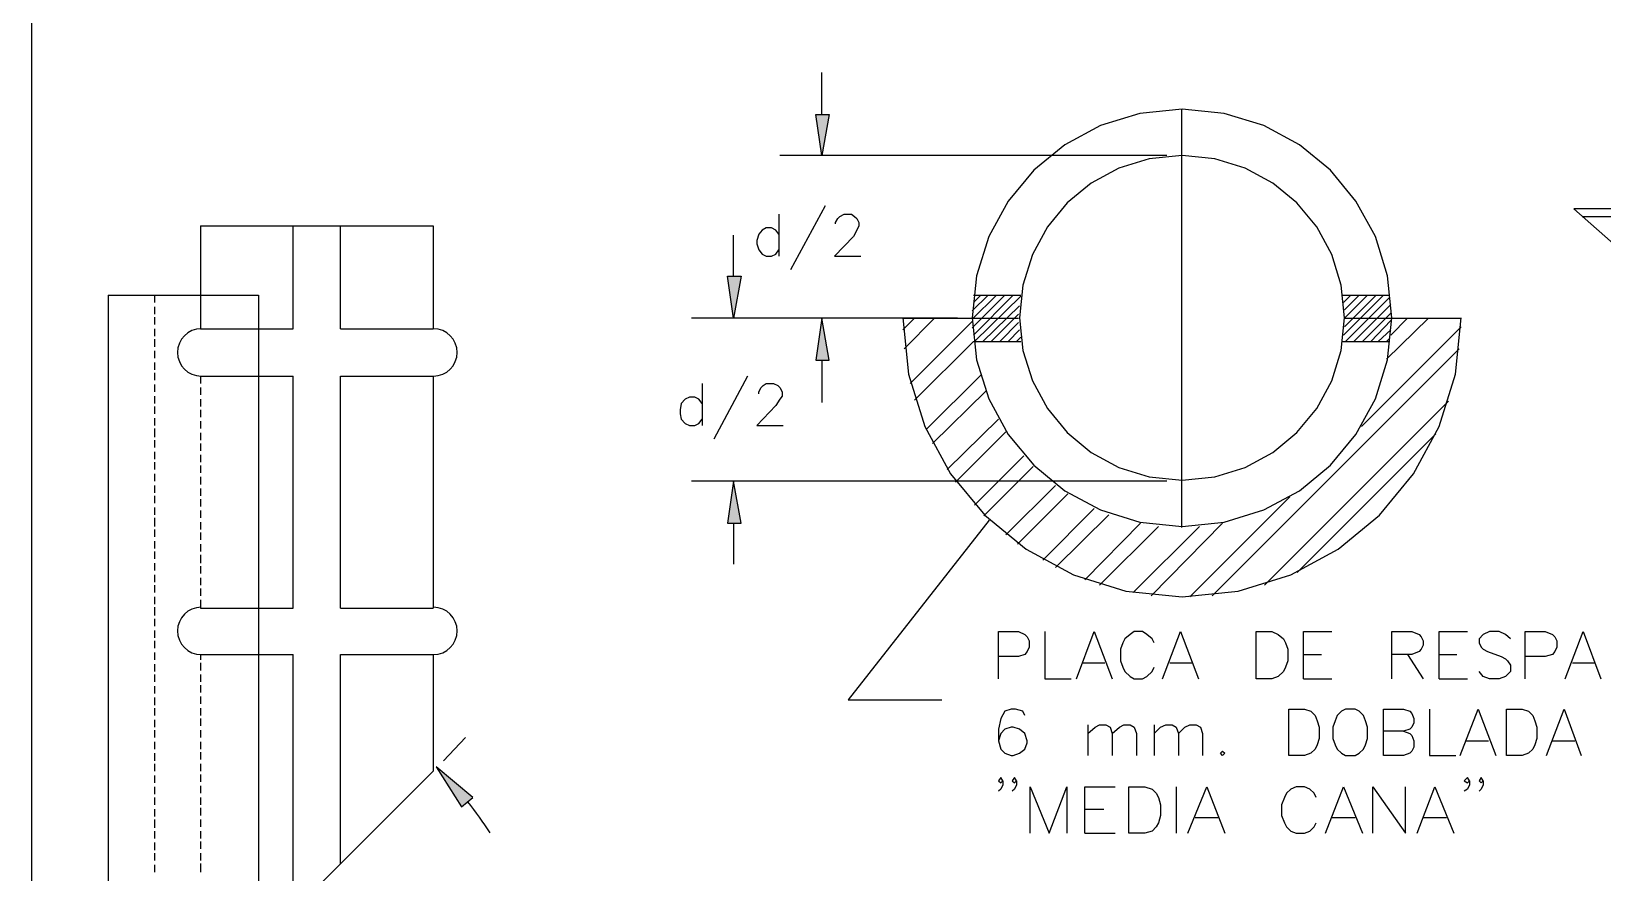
# Model space of a CAD drawing. Header units: metres. Extents: x 2.9 to 42.8, y 1.7 to 28.7.
# Drawn here: x 26.321 to 28.957, y 19.407 to 20.819 of the extents above; entities that cross this region are included whole.
import ezdxf

# ---------------------------------------------------------------- set-up
doc = ezdxf.new("R2010")
doc.units = ezdxf.units.M
doc.layers.add('NEGRO', color=7, linetype='Continuous')
doc.layers.add('RELLENO_NEGRO', color=7, linetype='Continuous')

msp = doc.modelspace()

# ---------------------------------------------------------------- hatches: boundary and pattern name
at = {"layer": 'RELLENO_NEGRO'}
h = msp.add_hatch(color=256, dxfattribs=at)
h.dxf.hatch_style = 1
h.paths.add_polyline_path([(27.6595, 20.6798), (27.6472, 20.611), (27.6366, 20.6798), (27.6595, 20.6798)])
h = msp.add_hatch(color=256, dxfattribs=at)
h.dxf.hatch_style = 1
h.paths.add_polyline_path([(27.5114, 20.4082), (27.499, 20.3376), (27.4884, 20.4082), (27.5114, 20.4082)])
h = msp.add_hatch(color=256, dxfattribs=at)
h.dxf.hatch_style = 1
h.paths.add_polyline_path([(27.6595, 20.2671), (27.6472, 20.3376), (27.6366, 20.2671), (27.6595, 20.2671)])
h = msp.add_hatch(color=256, dxfattribs=at)
h.dxf.hatch_style = 1
h.paths.add_polyline_path([(27.5114, 19.9937), (27.499, 20.0642), (27.4884, 19.9937), (27.5114, 19.9937)])
h = msp.add_hatch(color=256, dxfattribs=at)
h.dxf.hatch_style = 1
h.paths.add_polyline_path([(27.0422, 19.5174), (27.0616, 19.5333), (26.9998, 19.5845), (27.0422, 19.5174)])

# ---------------------------------------------------------------- linework, layer by layer
at = {"layer": 'NEGRO', "lineweight": -3}
for points in [[(26.3208, 23.3645), (26.3208, 17.9035)], [(27.6472, 20.6798), (27.6472, 20.7504)], [(28.2504, 20.6887), (28.2504, 19.9866)], [(28.2258, 20.611), (27.5766, 20.611)], [(27.5749, 20.5123), (27.5749, 20.4417)], [(27.6525, 20.5264), (27.5943, 20.4188)], [(27.6701, 20.4964), (27.6701, 20.4982), (27.6737, 20.5052), (27.6772, 20.5087), (27.6842, 20.5123), (27.6966, 20.5123), (27.7019, 20.5087), (27.7054, 20.5052), (27.7089, 20.4982), (27.7089, 20.4929), (27.7054, 20.4858), (27.7001, 20.4752), (27.6684, 20.4417), (27.7125, 20.4417)], [(29.0266, 20.5211), (28.9084, 20.5211)], [(29.8327, 19.7062), (28.9084, 20.5211)], [(28.9225, 20.5087), (29.0407, 20.5087)], [(26.6047, 20.4929), (26.9946, 20.4929)], [(26.6047, 20.4929), (26.6047, 20.32)], [(26.76, 20.32), (26.76, 20.4929)], [(26.8393, 20.32), (26.8393, 20.4929)], [(26.9946, 20.4929), (26.9946, 20.32)], [(27.5749, 20.4787), (27.5696, 20.4858), (27.5625, 20.4893), (27.5537, 20.4893), (27.5467, 20.4858), (27.5414, 20.4787), (27.5378, 20.4682), (27.5378, 20.4629), (27.5414, 20.4523), (27.5467, 20.4452), (27.5537, 20.4417), (27.5625, 20.4417), (27.5696, 20.4452), (27.5749, 20.4523)], [(27.499, 20.4082), (27.499, 20.477)], [(26.4495, 20.3764), (26.4495, 18.6214)], [(26.4495, 20.3764), (26.7018, 20.3764)], [(26.5271, 20.3764), (26.5271, 20.3641)], [(26.5271, 20.357), (26.5271, 20.3447)], [(26.7018, 20.3764), (26.7018, 18.6214)], [(27.8994, 20.3218), (27.9541, 20.3764)], [(27.8994, 20.35), (27.9259, 20.3764)], [(27.8994, 20.3359), (27.94, 20.3764)], [(27.9012, 20.3094), (27.9682, 20.3764)], [(27.9012, 20.3641), (27.9135, 20.3764)], [(27.9012, 20.3764), (27.9806, 20.3764)], [(27.903, 20.2988), (27.9806, 20.3747)], [(27.9171, 20.2988), (27.9788, 20.3588)], [(28.5203, 20.3764), (28.5997, 20.3764)], [(28.5221, 20.3641), (28.5344, 20.3764)], [(28.5221, 20.3094), (28.5891, 20.3764)], [(28.5238, 20.3376), (28.5627, 20.3764)], [(28.5238, 20.3518), (28.5485, 20.3764)], [(28.5238, 20.3235), (28.5768, 20.3764)], [(28.5256, 20.2988), (28.5997, 20.3729)], [(28.5397, 20.2988), (28.6015, 20.3606)], [(26.5271, 20.3394), (26.5271, 20.3271)], [(27.8747, 20.3376), (27.4285, 20.3376)], [(27.8747, 20.3376), (27.5766, 20.3376)], [(27.783, 20.3385), (27.7925, 20.2441), (27.8198, 20.1562), (27.863, 20.0767), (27.9202, 20.0074), (27.9895, 19.9502), (28.069, 19.907), (28.1569, 19.8797), (28.2513, 19.8702), (28.3457, 19.8797), (28.4336, 19.907), (28.5132, 19.9502), (28.5825, 20.0074), (28.6397, 20.0767), (28.6828, 20.1562), (28.7101, 20.2441), (28.7196, 20.3385)], [(27.783, 20.3182), (27.8024, 20.3376)], [(27.783, 20.3376), (27.8994, 20.3376)], [(27.7848, 20.2865), (27.8359, 20.3376)], [(27.7954, 20.2283), (27.8994, 20.3323)], [(27.8994, 20.3376), (27.977, 20.3376)], [(27.9312, 20.2988), (27.977, 20.3447)], [(27.9453, 20.2988), (27.977, 20.3306)], [(28.5238, 20.3376), (28.6015, 20.3376)], [(28.5538, 20.2988), (28.6015, 20.3465)], [(28.5679, 20.2988), (28.6015, 20.3341)], [(28.5944, 20.2688), (28.665, 20.3376)], [(28.6015, 20.3094), (28.6297, 20.3376)], [(28.6015, 20.3376), (28.7196, 20.3376)], [(26.5271, 20.32), (26.5271, 20.3077)], [(26.5271, 20.3024), (26.5271, 20.29)], [(26.6056, 20.32), (26.5976, 20.3192), (26.5902, 20.3169), (26.5834, 20.3132), (26.5776, 20.3084), (26.5727, 20.3025), (26.569, 20.2958), (26.5667, 20.2883), (26.5659, 20.2803), (26.5667, 20.2723), (26.569, 20.2649), (26.5727, 20.2581), (26.5776, 20.2522), (26.5834, 20.2474), (26.5902, 20.2437), (26.5976, 20.2414), (26.6056, 20.2406)], [(26.6047, 20.32), (26.76, 20.32)], [(26.8393, 20.32), (26.9946, 20.32)], [(26.9954, 20.2406), (27.0034, 20.2414), (27.0109, 20.2437), (27.0176, 20.2474), (27.0235, 20.2522), (27.0283, 20.2581), (27.032, 20.2649), (27.0343, 20.2723), (27.0351, 20.2803), (27.0343, 20.2883), (27.032, 20.2958), (27.0283, 20.3025), (27.0235, 20.3084), (27.0176, 20.3132), (27.0109, 20.3169), (27.0034, 20.3192), (26.9954, 20.32)], [(27.8024, 20.2001), (27.9012, 20.2988)], [(27.9012, 20.2988), (27.9806, 20.2988)], [(27.9594, 20.2988), (27.9788, 20.3182)], [(27.9735, 20.2988), (27.9806, 20.3059)], [(28.5203, 20.2988), (28.5997, 20.2988)], [(28.5521, 20.156), (28.7196, 20.3235)], [(28.5803, 20.2988), (28.6015, 20.3182)], [(28.5944, 20.2988), (28.5997, 20.3041)], [(26.5271, 20.283), (26.5271, 20.2706)], [(28.3016, 19.872), (28.7161, 20.2865)], [(26.5271, 20.2636), (26.5271, 20.2512)], [(26.5271, 20.2459), (26.5271, 20.2336)], [(27.6472, 20.2671), (27.6472, 20.1965)], [(26.5271, 20.2265), (26.5271, 20.2142)], [(26.6047, 20.2406), (26.76, 20.2406)], [(26.6047, 20.2406), (26.6047, 20.2283)], [(26.6047, 20.2212), (26.6047, 20.2089)], [(26.76, 19.8508), (26.76, 20.2406)], [(26.8393, 19.8508), (26.8393, 20.2406)], [(26.8393, 20.2406), (26.9946, 20.2406)], [(26.9946, 20.2406), (26.9946, 19.8508)], [(27.4461, 20.2283), (27.4461, 20.1577)], [(27.522, 20.2406), (27.4655, 20.1348)], [(27.5414, 20.2106), (27.5414, 20.2142), (27.5449, 20.2212), (27.5484, 20.2247), (27.5537, 20.2283), (27.5661, 20.2283), (27.5731, 20.2247), (27.5766, 20.2212), (27.5802, 20.2142), (27.5802, 20.2071), (27.5766, 20.2018), (27.5696, 20.1912), (27.5378, 20.1577), (27.5819, 20.1577)], [(27.8218, 20.1507), (27.9135, 20.2424)], [(26.5271, 20.2071), (26.5271, 20.1948)], [(26.6047, 20.2018), (26.6047, 20.1895)], [(27.4461, 20.1948), (27.4408, 20.2018), (27.4338, 20.2053), (27.4249, 20.2053), (27.4179, 20.2018), (27.4108, 20.1948), (27.4091, 20.1842), (27.4091, 20.1771), (27.4108, 20.1683), (27.4179, 20.1612), (27.4249, 20.1577), (27.4338, 20.1577), (27.4408, 20.1612), (27.4461, 20.1683)], [(27.8324, 20.1277), (27.9224, 20.2159)], [(28.3898, 19.8896), (28.6985, 20.1983)], [(26.5271, 20.1895), (26.5271, 20.1771)], [(26.5271, 20.1701), (26.5271, 20.1577)], [(26.6047, 20.1842), (26.6047, 20.1718)], [(27.8571, 20.0836), (27.9435, 20.1683)], [(26.5271, 20.1524), (26.5271, 20.1383)], [(26.6047, 20.1648), (26.6047, 20.1524)], [(26.6047, 20.1454), (26.6047, 20.133)], [(27.8712, 20.0625), (27.9559, 20.1471)], [(28.4445, 19.9108), (28.6773, 20.1436)], [(26.5271, 20.133), (26.5271, 20.1207)], [(26.5271, 20.1136), (26.5271, 20.1013)], [(26.6047, 20.1277), (26.6047, 20.1154)], [(26.5271, 20.096), (26.5271, 20.0836)], [(26.6047, 20.1083), (26.6047, 20.096)], [(26.6047, 20.0907), (26.6047, 20.0783)], [(27.903, 20.0237), (27.9859, 20.1066)], [(27.9188, 20.006), (28.0017, 20.0889)], [(26.5271, 20.0766), (26.5271, 20.0642)], [(26.6047, 20.0713), (26.6047, 20.0589)], [(28.2258, 20.0642), (27.4285, 20.0642)], [(26.5271, 20.0572), (26.5271, 20.0448)], [(26.5271, 20.0395), (26.5271, 20.0272)], [(26.6047, 20.0519), (26.6047, 20.0395)], [(26.6047, 20.0343), (26.6047, 20.0219)], [(27.9559, 19.9743), (28.0388, 20.0572)], [(27.9753, 19.9584), (28.0599, 20.0431)], [(28.2646, 19.8702), (28.4321, 20.0378)], [(26.5271, 20.0201), (26.5271, 20.0078)], [(26.6047, 20.0148), (26.6047, 20.0025)], [(28.0176, 19.9319), (28.104, 20.0184)], [(28.0388, 19.9196), (28.1287, 20.0078)], [(26.5271, 20.0025), (26.5271, 19.9884)], [(26.5271, 19.9831), (26.5271, 19.9708)], [(26.6047, 19.9954), (26.6047, 19.9831)], [(27.499, 19.9937), (27.499, 19.9249)], [(27.9277, 19.999), (27.6913, 19.6973)], [(28.0882, 19.8984), (28.1817, 19.9937)], [(28.1129, 19.8896), (28.2116, 19.9884)], [(28.1693, 19.8773), (28.2804, 19.9884)], [(28.1993, 19.872), (28.3192, 19.9937)], [(26.5271, 19.9637), (26.5271, 19.9513)], [(26.6047, 19.9778), (26.6047, 19.9655)], [(26.6047, 19.9584), (26.6047, 19.9461)], [(26.5271, 19.9461), (26.5271, 19.9337)], [(26.6047, 19.9408), (26.6047, 19.9267)], [(26.5271, 19.9267), (26.5271, 19.9143)], [(26.5271, 19.9072), (26.5271, 19.8949)], [(26.6047, 19.9214), (26.6047, 19.909)], [(26.5271, 19.8896), (26.5271, 19.8773)], [(26.6047, 19.902), (26.6047, 19.8896)], [(26.6047, 19.8843), (26.6047, 19.872)], [(26.5271, 19.8702), (26.5271, 19.8579)], [(26.5271, 19.8526), (26.5271, 19.8385)], [(26.6056, 19.8526), (26.5976, 19.8518), (26.5902, 19.8495), (26.5834, 19.8458), (26.5776, 19.8409), (26.5727, 19.8351), (26.569, 19.8283), (26.5667, 19.8209), (26.5659, 19.8129), (26.5667, 19.8049), (26.569, 19.7974), (26.5727, 19.7907), (26.5776, 19.7848), (26.5834, 19.78), (26.5902, 19.7763), (26.5976, 19.774), (26.6056, 19.7732)], [(26.6047, 19.8649), (26.6047, 19.8508)], [(26.6047, 19.8508), (26.76, 19.8508)], [(26.8393, 19.8508), (26.9946, 19.8508)], [(26.9954, 19.7732), (27.0034, 19.774), (27.0109, 19.7763), (27.0176, 19.78), (27.0235, 19.7848), (27.0283, 19.7907), (27.032, 19.7974), (27.0343, 19.8049), (27.0351, 19.8129), (27.0343, 19.8209), (27.032, 19.8283), (27.0283, 19.8351), (27.0235, 19.8409), (27.0176, 19.8458), (27.0109, 19.8495), (27.0034, 19.8518), (26.9954, 19.8526)], [(26.5271, 19.8332), (26.5271, 19.8208)], [(26.5271, 19.8138), (26.5271, 19.8014)], [(27.9435, 19.7326), (27.9435, 19.812), (27.977, 19.812), (27.9876, 19.8067), (27.9912, 19.8032), (27.9947, 19.7961), (27.9947, 19.7855), (27.9912, 19.7785), (27.9876, 19.7732), (27.977, 19.7697), (27.9435, 19.7697)], [(28.0211, 19.812), (28.0211, 19.7326), (28.0652, 19.7326)], [(28.0741, 19.7326), (28.104, 19.812), (28.134, 19.7326)], [(28.2046, 19.7926), (28.2011, 19.7997), (28.1922, 19.8067), (28.1852, 19.812), (28.1711, 19.812), (28.164, 19.8067), (28.1552, 19.7997), (28.1517, 19.7926), (28.1481, 19.782), (28.1481, 19.7626), (28.1517, 19.752), (28.1552, 19.745), (28.164, 19.7362), (28.1711, 19.7326), (28.1852, 19.7326), (28.1922, 19.7362), (28.2011, 19.745), (28.2046, 19.752)], [(28.2187, 19.7326), (28.2487, 19.812), (28.2787, 19.7326)], [(28.4551, 19.7326), (28.4551, 19.812), (28.5027, 19.812)], [(28.6032, 19.7326), (28.6032, 19.812), (28.6367, 19.812), (28.6491, 19.8067), (28.6526, 19.8032), (28.6561, 19.7961), (28.6561, 19.7891), (28.6526, 19.782), (28.6491, 19.7785), (28.6367, 19.7732), (28.6032, 19.7732)], [(28.6826, 19.7326), (28.6826, 19.812), (28.7302, 19.812)], [(28.8025, 19.7997), (28.7937, 19.8067), (28.7831, 19.812), (28.7673, 19.812), (28.7567, 19.8067), (28.7496, 19.7997), (28.7496, 19.7926), (28.7532, 19.7855), (28.7567, 19.782), (28.7637, 19.7785), (28.7867, 19.7697), (28.7937, 19.7661), (28.7972, 19.7626), (28.8025, 19.7556), (28.8025, 19.745), (28.7937, 19.7362), (28.7831, 19.7326), (28.7673, 19.7326), (28.7567, 19.7362), (28.7496, 19.745)], [(28.8272, 19.7326), (28.8272, 19.812), (28.8608, 19.812), (28.8731, 19.8067), (28.8766, 19.8032), (28.8802, 19.7961), (28.8802, 19.7855), (28.8766, 19.7785), (28.8731, 19.7732), (28.8608, 19.7697), (28.8272, 19.7697)], [(28.8943, 19.7326), (28.9243, 19.812), (28.9542, 19.7326)], [(26.5271, 19.7961), (26.5271, 19.7838)], [(26.5271, 19.7767), (26.5271, 19.7644)], [(26.6047, 19.7732), (26.6047, 19.7644)], [(26.6047, 19.7732), (26.76, 19.7732)], [(26.76, 19.3446), (26.76, 19.7732)], [(26.8393, 19.4222), (26.8393, 19.7732)], [(26.8393, 19.7732), (26.9946, 19.7732)], [(26.9946, 19.7732), (26.9946, 19.5774)], [(28.4551, 19.7732), (28.485, 19.7732)], [(28.6297, 19.7732), (28.6561, 19.7326)], [(28.6826, 19.7732), (28.7126, 19.7732)], [(26.5271, 19.7573), (26.5271, 19.745)], [(26.6047, 19.7591), (26.6047, 19.7467)], [(28.0846, 19.7591), (28.1217, 19.7591)], [(28.231, 19.7591), (28.2681, 19.7591)], [(28.9066, 19.7591), (28.9437, 19.7591)], [(26.5271, 19.7397), (26.5271, 19.7273)], [(26.5271, 19.7203), (26.5271, 19.7079)], [(26.6047, 19.7397), (26.6047, 19.7273)], [(26.6047, 19.722), (26.6047, 19.7097)], [(28.4551, 19.7326), (28.5027, 19.7326)], [(28.6826, 19.7326), (28.7302, 19.7326)], [(26.5271, 19.7009), (26.5271, 19.6885)], [(26.6047, 19.7026), (26.6047, 19.6903)], [(27.6913, 19.6973), (27.8483, 19.6973)], [(26.5271, 19.6832), (26.5271, 19.6709)], [(26.6047, 19.6832), (26.6047, 19.6709)], [(26.6047, 19.6656), (26.6047, 19.6533)], [(27.9876, 19.6709), (27.9841, 19.6779), (27.9718, 19.6815), (27.9647, 19.6815), (27.9541, 19.6779), (27.9471, 19.6656), (27.9435, 19.648), (27.9435, 19.6286), (27.9471, 19.6144), (27.9541, 19.6074), (27.9647, 19.6039), (27.9682, 19.6039), (27.9788, 19.6074), (27.9876, 19.6144), (27.9912, 19.625), (27.9912, 19.6286), (27.9876, 19.6409), (27.9788, 19.648), (27.9682, 19.6515), (27.9647, 19.6515), (27.9541, 19.648), (27.9471, 19.6409), (27.9435, 19.6286)], [(28.5891, 19.6039), (28.5891, 19.6815), (28.6226, 19.6815), (28.6332, 19.6779), (28.6367, 19.6744), (28.6403, 19.6656), (28.6403, 19.6585), (28.6367, 19.6515), (28.6332, 19.648), (28.6226, 19.6444), (28.5891, 19.6444)], [(28.6667, 19.6815), (28.6667, 19.6039), (28.7108, 19.6039)], [(28.7179, 19.6039), (28.7479, 19.6815), (28.7778, 19.6039)], [(28.8625, 19.6039), (28.8925, 19.6815), (28.9207, 19.6039)], [(26.5271, 19.6638), (26.5271, 19.6515)], [(26.5271, 19.6462), (26.5271, 19.6338)], [(26.6047, 19.6462), (26.6047, 19.6338)], [(28.0935, 19.655), (28.0935, 19.6039)], [(28.0935, 19.6409), (28.1058, 19.6515), (28.1129, 19.655), (28.1234, 19.655), (28.1305, 19.6515), (28.134, 19.6409), (28.134, 19.6039)], [(28.134, 19.6409), (28.1464, 19.6515), (28.1534, 19.655), (28.164, 19.655), (28.1711, 19.6515), (28.1746, 19.6409), (28.1746, 19.6039)], [(28.2046, 19.655), (28.2046, 19.6039)], [(28.2046, 19.6409), (28.2152, 19.6515), (28.224, 19.655), (28.2346, 19.655), (28.2416, 19.6515), (28.2452, 19.6409), (28.2452, 19.6039)], [(28.2452, 19.6409), (28.2557, 19.6515), (28.2646, 19.655), (28.2751, 19.655), (28.2822, 19.6515), (28.2857, 19.6409), (28.2857, 19.6039)], [(28.6226, 19.6444), (28.6332, 19.6409), (28.6367, 19.6374), (28.6403, 19.6286), (28.6403, 19.618), (28.6367, 19.6109), (28.6332, 19.6074), (28.6226, 19.6039), (28.5891, 19.6039)], [(26.5271, 19.6268), (26.5271, 19.6144)], [(26.6047, 19.6268), (26.6047, 19.6144)], [(27.0492, 19.6338), (27.0122, 19.595)], [(28.7285, 19.6286), (28.7655, 19.6286)], [(28.8731, 19.6286), (28.9101, 19.6286)], [(26.5271, 19.6074), (26.5271, 19.595)], [(26.5271, 19.5897), (26.5271, 19.5774)], [(26.6047, 19.6092), (26.6047, 19.5968)], [(26.6047, 19.5897), (26.6047, 19.5774)], [(26.5271, 19.5703), (26.5271, 19.558)], [(26.6047, 19.1876), (26.9946, 19.5774)], [(26.6047, 19.5721), (26.6047, 19.5598)], [(27.9506, 19.5615), (27.9506, 19.5545), (27.9471, 19.5474), (27.9435, 19.5439)], [(27.9735, 19.5615), (27.9735, 19.5545), (27.97, 19.5474), (27.9665, 19.5439)], [(28.7337, 19.5615), (28.7337, 19.5545), (28.7302, 19.5474), (28.7249, 19.5439)], [(28.7567, 19.5615), (28.7567, 19.5545), (28.7532, 19.5474), (28.7496, 19.5439)], [(26.5271, 19.5509), (26.5271, 19.5386)], [(26.5271, 19.5333), (26.5271, 19.521)], [(26.6047, 19.5527), (26.6047, 19.5404)], [(26.6047, 19.5333), (26.6047, 19.521)], [(27.9964, 19.4733), (27.9964, 19.5509), (28.0282, 19.4733), (28.0582, 19.5509), (28.0582, 19.4733)], [(28.0882, 19.4733), (28.0882, 19.5509), (28.1393, 19.5509)], [(28.2416, 19.5509), (28.2416, 19.4733)], [(28.261, 19.4733), (28.2928, 19.5509), (28.3228, 19.4733)], [(28.4762, 19.5333), (28.4727, 19.5404), (28.4656, 19.5474), (28.4568, 19.5509), (28.4427, 19.5509), (28.4339, 19.5474), (28.4268, 19.5404), (28.4233, 19.5333), (28.418, 19.521), (28.418, 19.5033), (28.4233, 19.491), (28.4268, 19.4839), (28.4339, 19.4769), (28.4427, 19.4733), (28.4568, 19.4733), (28.4656, 19.4769), (28.4727, 19.4839), (28.4762, 19.491)], [(28.4921, 19.4733), (28.5221, 19.5509), (28.5538, 19.4733)], [(28.5715, 19.4733), (28.5715, 19.5509), (28.6262, 19.4733), (28.6262, 19.5509)], [(28.6456, 19.4733), (28.6755, 19.5509), (28.7073, 19.4733)], [(26.5271, 19.5139), (26.5271, 19.5016)], [(26.6047, 19.5157), (26.6047, 19.5033)], [(27.0904, 19.4738), (27.0861, 19.4805), (27.0816, 19.4872), (27.0771, 19.4938), (27.0724, 19.5003), (27.0677, 19.5068), (27.063, 19.5132), (27.0581, 19.5196), (27.0532, 19.5259)], [(28.0882, 19.5139), (28.1199, 19.5139)], [(26.5271, 19.4963), (26.5271, 19.4822)], [(26.6047, 19.4963), (26.6047, 19.4839)], [(28.2734, 19.4998), (28.3122, 19.4998)], [(28.5027, 19.4998), (28.5415, 19.4998)], [(28.6561, 19.4998), (28.6949, 19.4998)], [(26.5271, 19.4769), (26.5271, 19.4645)], [(26.5271, 19.4575), (26.5271, 19.4451)], [(26.6047, 19.4769), (26.6047, 19.4645)], [(26.6047, 19.4592), (26.6047, 19.4469)], [(28.0882, 19.4733), (28.1393, 19.4733)], [(26.5271, 19.4398), (26.5271, 19.4275)], [(26.6047, 19.4398), (26.6047, 19.4275)], [(26.5271, 19.4204), (26.5271, 19.4081)], [(26.6047, 19.4222), (26.6047, 19.4081)]]:
    msp.add_lwpolyline(points, dxfattribs=at)
for points in [[(27.6595, 20.6798), (27.6472, 20.611), (27.6366, 20.6798)], [(28.6032, 20.3385), (28.5961, 20.4091), (28.5756, 20.4748), (28.5431, 20.5343), (28.5002, 20.5861), (28.4481, 20.6289), (28.3883, 20.6611), (28.3222, 20.6815), (28.2513, 20.6887), (28.1804, 20.6815), (28.1144, 20.6611), (28.0546, 20.6289), (28.0025, 20.5861), (27.9595, 20.5343), (27.9271, 20.4748), (27.9066, 20.4091), (27.8994, 20.3385), (27.9066, 20.268), (27.9271, 20.2022), (27.9595, 20.1428), (28.0025, 20.0909), (28.0546, 20.0482), (28.1144, 20.0159), (28.1804, 19.9955), (28.2513, 19.9884), (28.3222, 19.9955), (28.3883, 20.0159), (28.4481, 20.0482), (28.5002, 20.0909), (28.5431, 20.1428), (28.5756, 20.2022), (28.5961, 20.268)], [(28.5238, 20.3385), (28.5183, 20.3934), (28.5024, 20.4446), (28.4773, 20.4909), (28.444, 20.5312), (28.4037, 20.5645), (28.3574, 20.5896), (28.3062, 20.6055), (28.2513, 20.611), (28.1964, 20.6055), (28.1452, 20.5896), (28.099, 20.5645), (28.0586, 20.5312), (28.0253, 20.4909), (28.0002, 20.4446), (27.9843, 20.3934), (27.9788, 20.3385), (27.9843, 20.2836), (28.0002, 20.2324), (28.0253, 20.1862), (28.0586, 20.1458), (28.099, 20.1125), (28.1452, 20.0874), (28.1964, 20.0715), (28.2513, 20.066), (28.3062, 20.0715), (28.3574, 20.0874), (28.4037, 20.1125), (28.444, 20.1458), (28.4773, 20.1862), (28.5024, 20.2324), (28.5183, 20.2836)], [(27.5114, 20.4082), (27.499, 20.3376), (27.4884, 20.4082)], [(27.6595, 20.2671), (27.6472, 20.3376), (27.6366, 20.2671)], [(27.5114, 19.9937), (27.499, 20.0642), (27.4884, 19.9937)], [(28.3757, 19.7326), (28.3757, 19.812), (28.4021, 19.812), (28.4127, 19.8067), (28.4215, 19.7997), (28.4251, 19.7926), (28.4286, 19.782), (28.4286, 19.7626), (28.4251, 19.752), (28.4215, 19.745), (28.4127, 19.7362), (28.4021, 19.7326)], [(28.4304, 19.6039), (28.4304, 19.6815), (28.4568, 19.6815), (28.4674, 19.6779), (28.4745, 19.6709), (28.478, 19.6621), (28.4815, 19.6515), (28.4815, 19.6321), (28.478, 19.6215), (28.4745, 19.6144), (28.4674, 19.6074), (28.4568, 19.6039)], [(28.5256, 19.6815), (28.5186, 19.6779), (28.5115, 19.6709), (28.508, 19.6621), (28.5044, 19.6515), (28.5044, 19.6321), (28.508, 19.6215), (28.5115, 19.6144), (28.5186, 19.6074), (28.5256, 19.6039), (28.5415, 19.6039), (28.5485, 19.6074), (28.5556, 19.6144), (28.5591, 19.6215), (28.5627, 19.6321), (28.5627, 19.6515), (28.5591, 19.6621), (28.5556, 19.6709), (28.5485, 19.6779), (28.5415, 19.6815)], [(28.7955, 19.6039), (28.7955, 19.6815), (28.8219, 19.6815), (28.8325, 19.6779), (28.8396, 19.6709), (28.8431, 19.6621), (28.8466, 19.6515), (28.8466, 19.6321), (28.8431, 19.6215), (28.8396, 19.6144), (28.8325, 19.6074), (28.8219, 19.6039)], [(28.3192, 19.6109), (28.3228, 19.6074), (28.3192, 19.6039), (28.3157, 19.6074)], [(27.0422, 19.5174), (27.0616, 19.5333), (26.9998, 19.5845)], [(27.9506, 19.5615), (27.9471, 19.5668), (27.9435, 19.5615), (27.9471, 19.558)], [(27.9735, 19.5615), (27.97, 19.5668), (27.9665, 19.5615), (27.97, 19.558)], [(28.7337, 19.5615), (28.7302, 19.5668), (28.7249, 19.5615), (28.7302, 19.558)], [(28.7567, 19.5615), (28.7532, 19.5668), (28.7496, 19.5615), (28.7532, 19.558)], [(28.1622, 19.4733), (28.1622, 19.5509), (28.1887, 19.5509), (28.2011, 19.5474), (28.2081, 19.5404), (28.2116, 19.5333), (28.2152, 19.521), (28.2152, 19.5033), (28.2116, 19.491), (28.2081, 19.4839), (28.2011, 19.4769), (28.1887, 19.4733)]]:
    msp.add_lwpolyline(points, close=True, dxfattribs=at)

doc.saveas('drawing.dxf')
